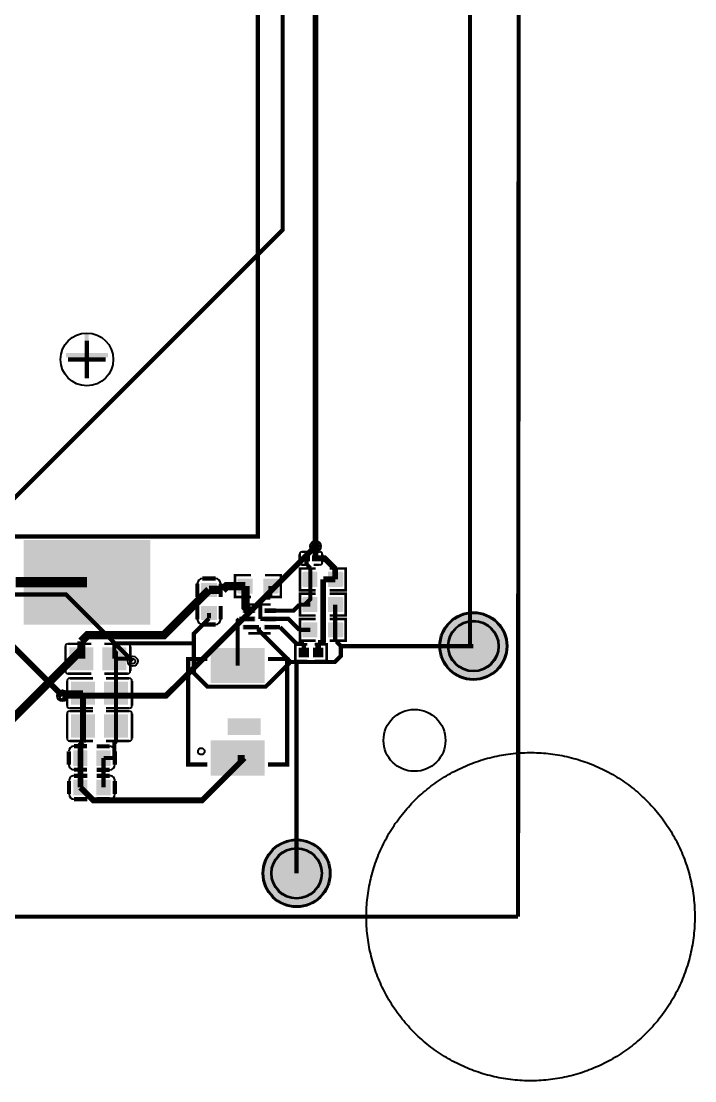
# Model space of a CAD drawing. Header units: millimetres. Extents: x -10 to 89, y -3 to 137.
# Drawn here: x 48.4 to 89.2, y -3.1 to 61.1 of the extents above; entities that cross this region are included whole.
import ezdxf

# ---------------------------------------------------------------- set-up
doc = ezdxf.new("R2010")
doc.units = ezdxf.units.MM
for name, color, linetype, true_color in [('BoardOutLine', 7, 'Continuous', 0xff00ff), ('BottomLayer', 7, 'Continuous', 0x0000ff), ('BottomSolderMaskLayer', 7, 'Continuous', 0xaa00ff), ('Document', 7, 'Continuous', 0xffffff), ('Hole', 7, 'Continuous', 0x222222), ('Multi-Layer', 7, 'Continuous', 0xc0c0c0), ('TopLayer', 7, 'Continuous', 0xff0000), ('TopPasteMaskLayer', 7, 'Continuous', 0x808080), ('TopSilkLayer', 7, 'Continuous', 0xffcc00), ('TopSolderMaskLayer', 7, 'Continuous', 0x800080)]:
    doc.layers.add(name, color=color, linetype=linetype, true_color=true_color)

msp = doc.modelspace()

# ---------------------------------------------------------------- hatches: boundary and pattern name
at = {"layer": 'BottomSolderMaskLayer'}
for points in [[(73.726, 23.256, 1), (77.846, 23.256, 1)], [(63.016, 9.486, 1), (67.136, 9.486, 1)]]:
    msp.add_hatch(color=256, dxfattribs=at).paths.add_polyline_path(points)
at = {"layer": 'Document'}
for points in [[(52.239, 39.611), (52.493, 39.611), (52.493, 42.151), (52.239, 42.151)], [(51.117, 41.015), (51.117, 40.761), (53.657, 40.761), (53.657, 41.015)], [(62.906, 18.878), (60.906, 18.878), (60.906, 17.878), (62.906, 17.878)]]:
    msp.add_hatch(color=256, dxfattribs=at).paths.add_polyline_path(points)
at = {"layer": 'TopLayer'}
for points in [[(56.187, 24.589), (48.567, 24.589), (48.567, 29.669), (56.187, 29.669)], [(65.859, 28.737), (65.859, 28.413), (65.49, 28.413), (65.49, 28.737)], [(66.039, 28.737), (66.039, 28.413), (66.407, 28.413), (66.407, 28.737)], [(66.313, 27.732), (66.313, 26.868), (65.506, 26.868), (65.506, 27.732)], [(67.013, 27.732), (67.013, 26.868), (67.819, 26.868), (67.819, 27.732)], [(60.222, 27.059), (60.222, 26.259), (59.322, 26.259), (59.322, 27.059)], [(62.386, 26.46), (62.386, 27.324), (61.579, 27.324), (61.579, 26.46)], [(63.086, 26.46), (63.086, 27.324), (63.892, 27.324), (63.892, 26.46)], [(66.313, 25.338), (66.313, 26.202), (65.506, 26.202), (65.506, 25.338)], [(67.013, 25.338), (67.013, 26.202), (67.819, 26.202), (67.819, 25.338)], [(60.222, 25.659), (60.222, 24.859), (59.322, 24.859), (59.322, 25.659)], [(62.538, 25.543), (62.538, 25.263), (61.858, 25.263), (61.858, 25.543)], [(62.538, 25.043), (62.538, 24.763), (61.858, 24.763), (61.858, 25.043)], [(63.818, 25.543), (63.818, 25.263), (63.138, 25.263), (63.138, 25.543)], [(63.818, 25.043), (63.818, 24.763), (63.138, 24.763), (63.138, 25.043)], [(62.538, 24.543), (62.538, 24.263), (61.858, 24.263), (61.858, 24.543)], [(63.818, 24.543), (63.818, 24.263), (63.138, 24.263), (63.138, 24.543)], [(66.313, 23.808), (66.313, 24.672), (65.506, 24.672), (65.506, 23.808)], [(67.013, 23.808), (67.013, 24.672), (67.819, 24.672), (67.819, 23.808)], [(52.745, 21.816), (52.745, 23.166), (51.335, 23.166), (51.335, 21.816)], [(53.335, 21.816), (53.335, 23.166), (54.745, 23.166), (54.745, 21.816)], [(63.106, 23.128), (63.106, 21.028), (59.906, 21.028), (59.906, 23.128)], [(65.233, 23.133), (65.799, 23.133), (65.799, 22.593), (65.233, 22.593)], [(66.099, 23.133), (66.664, 23.133), (66.664, 22.593), (66.099, 22.593)], [(52.847, 19.725), (52.847, 21.075), (51.437, 21.075), (51.437, 19.725)], [(53.437, 19.725), (53.437, 21.075), (54.847, 21.075), (54.847, 19.725)], [(52.847, 17.736), (52.847, 19.086), (51.437, 19.086), (51.437, 17.736)], [(53.437, 17.736), (53.437, 19.086), (54.847, 19.086), (54.847, 17.736)], [(63.106, 17.528), (63.106, 15.428), (59.906, 15.428), (59.906, 17.528)], [(51.583, 16.923), (52.383, 16.923), (52.383, 16.023), (51.583, 16.023)], [(52.983, 16.923), (53.783, 16.923), (53.783, 16.023), (52.983, 16.023)], [(51.583, 15.138), (52.383, 15.138), (52.383, 14.238), (51.583, 14.238)], [(52.983, 15.138), (53.783, 15.138), (53.783, 14.238), (52.983, 14.238)]]:
    msp.add_hatch(color=256, dxfattribs=at).paths.add_polyline_path(points)
at = {"layer": 'TopPasteMaskLayer'}
for points in [[(56.187, 24.589), (48.567, 24.589), (48.567, 29.669), (56.187, 29.669)], [(65.868, 28.713), (65.868, 28.437), (65.844, 28.413), (65.514, 28.413), (65.49, 28.437), (65.49, 28.713), (65.514, 28.737), (65.844, 28.737)], [(66.03, 28.713), (66.03, 28.437), (66.054, 28.413), (66.383, 28.413), (66.407, 28.437), (66.407, 28.713), (66.383, 28.737), (66.054, 28.737)], [(65.468, 26.85), (66.268, 26.85), (66.318, 26.9), (66.318, 27.128), (65.948, 27.128), (65.948, 27.458), (66.318, 27.458), (66.318, 27.7), (66.268, 27.75), (65.468, 27.75), (65.418, 27.7), (65.418, 26.9)], [(67.858, 27.75), (67.058, 27.75), (67.008, 27.7), (67.008, 27.472), (67.378, 27.472), (67.378, 27.142), (67.008, 27.142), (67.008, 26.9), (67.058, 26.85), (67.858, 26.85), (67.908, 26.9), (67.908, 27.7)], [(60.222, 27.059), (60.222, 26.259), (59.322, 26.259), (59.322, 27.059)], [(61.541, 26.442), (62.341, 26.442), (62.391, 26.492), (62.391, 26.72), (62.021, 26.72), (62.021, 27.05), (62.391, 27.05), (62.391, 27.292), (62.341, 27.342), (61.541, 27.342), (61.491, 27.292), (61.491, 26.492)], [(63.931, 27.342), (63.131, 27.342), (63.081, 27.292), (63.081, 27.064), (63.451, 27.064), (63.451, 26.734), (63.081, 26.734), (63.081, 26.492), (63.131, 26.442), (63.931, 26.442), (63.981, 26.492), (63.981, 27.292)], [(65.468, 25.32), (66.268, 25.32), (66.318, 25.37), (66.318, 25.598), (65.948, 25.598), (65.948, 25.928), (66.318, 25.928), (66.318, 26.17), (66.268, 26.22), (65.468, 26.22), (65.418, 26.17), (65.418, 25.37)], [(67.858, 26.22), (67.058, 26.22), (67.008, 26.17), (67.008, 25.942), (67.378, 25.942), (67.378, 25.612), (67.008, 25.612), (67.008, 25.37), (67.058, 25.32), (67.858, 25.32), (67.908, 25.37), (67.908, 26.17)], [(60.222, 25.659), (60.222, 24.859), (59.322, 24.859), (59.322, 25.659)], [(62.538, 25.543), (62.538, 25.263), (61.858, 25.263), (61.858, 25.543)], [(62.538, 25.043), (62.538, 24.763), (61.858, 24.763), (61.858, 25.043)], [(63.818, 25.543), (63.818, 25.263), (63.138, 25.263), (63.138, 25.543)], [(63.818, 25.043), (63.818, 24.763), (63.138, 24.763), (63.138, 25.043)], [(62.538, 24.543), (62.538, 24.263), (61.858, 24.263), (61.858, 24.543)], [(63.818, 24.543), (63.818, 24.263), (63.138, 24.263), (63.138, 24.543)], [(65.468, 23.79), (66.268, 23.79), (66.318, 23.84), (66.318, 24.068), (65.948, 24.068), (65.948, 24.398), (66.318, 24.398), (66.318, 24.64), (66.268, 24.69), (65.468, 24.69), (65.418, 24.64), (65.418, 23.84)], [(67.858, 24.69), (67.058, 24.69), (67.008, 24.64), (67.008, 24.412), (67.378, 24.412), (67.378, 24.082), (67.008, 24.082), (67.008, 23.84), (67.058, 23.79), (67.858, 23.79), (67.908, 23.84), (67.908, 24.64)], [(51.335, 21.851), (51.335, 23.131), (51.385, 23.181), (52.535, 23.181), (52.585, 23.131), (52.59, 22.721), (52.14, 22.721), (52.14, 22.271), (52.58, 22.271), (52.585, 21.851), (52.535, 21.801), (51.385, 21.801)], [(54.745, 23.131), (54.745, 21.851), (54.695, 21.801), (53.545, 21.801), (53.495, 21.851), (53.49, 22.261), (53.94, 22.261), (53.94, 22.711), (53.5, 22.711), (53.495, 23.131), (53.545, 23.181), (54.695, 23.181)], [(63.106, 23.128), (63.106, 21.028), (59.906, 21.028), (59.906, 23.128)], [(65.233, 23.133), (65.799, 23.133), (65.799, 22.593), (65.233, 22.593)], [(65.814, 22.633), (65.814, 23.093), (65.774, 23.133), (65.273, 23.133), (65.233, 23.093), (65.233, 22.633), (65.273, 22.593), (65.774, 22.593), (65.814, 22.633)], [(66.084, 22.633), (66.084, 23.093), (66.124, 23.133), (66.624, 23.133), (66.664, 23.093), (66.664, 22.633), (66.624, 22.593), (66.124, 22.593), (66.084, 22.633)], [(66.099, 23.133), (66.664, 23.133), (66.664, 22.593), (66.099, 22.593)], [(51.437, 19.76), (51.437, 21.04), (51.487, 21.09), (52.637, 21.09), (52.687, 21.04), (52.692, 20.63), (52.242, 20.63), (52.242, 20.18), (52.682, 20.18), (52.687, 19.76), (52.637, 19.71), (51.487, 19.71)], [(54.847, 21.04), (54.847, 19.76), (54.797, 19.71), (53.647, 19.71), (53.597, 19.76), (53.592, 20.17), (54.042, 20.17), (54.042, 20.62), (53.602, 20.62), (53.597, 21.04), (53.647, 21.09), (54.797, 21.09)], [(51.437, 17.771), (51.437, 19.051), (51.487, 19.101), (52.637, 19.101), (52.687, 19.051), (52.692, 18.641), (52.242, 18.641), (52.242, 18.191), (52.682, 18.191), (52.687, 17.771), (52.637, 17.721), (51.487, 17.721)], [(54.847, 19.051), (54.847, 17.771), (54.797, 17.721), (53.647, 17.721), (53.597, 17.771), (53.592, 18.181), (54.042, 18.181), (54.042, 18.631), (53.602, 18.631), (53.597, 19.051), (53.647, 19.101), (54.797, 19.101)], [(63.106, 17.528), (63.106, 15.428), (59.906, 15.428), (59.906, 17.528)], [(51.583, 16.923), (52.383, 16.923), (52.383, 16.023), (51.583, 16.023)], [(52.983, 16.923), (53.783, 16.923), (53.783, 16.023), (52.983, 16.023)], [(51.583, 15.138), (52.383, 15.138), (52.383, 14.238), (51.583, 14.238)], [(52.983, 15.138), (53.783, 15.138), (53.783, 14.238), (52.983, 14.238)]]:
    msp.add_hatch(color=256, dxfattribs=at).paths.add_polyline_path(points)
at = {"layer": 'TopSilkLayer'}
msp.add_hatch(color=256, dxfattribs=at).paths.add_polyline_path([(62.906, 18.878), (60.906, 18.878), (60.906, 17.878), (62.906, 17.878)])
at = {"layer": 'TopSolderMaskLayer'}
for points in [[(56.212, 24.563), (48.542, 24.563), (48.542, 29.694), (56.212, 29.694)], [(65.884, 28.763), (65.884, 28.388), (65.465, 28.388), (65.465, 28.763)], [(66.013, 28.763), (66.013, 28.388), (66.432, 28.388), (66.432, 28.763)], [(66.338, 27.758), (66.338, 26.843), (65.481, 26.843), (65.481, 27.758)], [(66.987, 27.758), (66.987, 26.843), (67.845, 26.843), (67.845, 27.758)], [(60.251, 27.082), (60.251, 26.236), (59.293, 26.236), (59.293, 27.082)], [(62.411, 26.435), (62.411, 27.35), (61.554, 27.35), (61.554, 26.435)], [(63.06, 26.435), (63.06, 27.35), (63.918, 27.35), (63.918, 26.435)], [(66.338, 25.313), (66.338, 26.228), (65.481, 26.228), (65.481, 25.313)], [(66.987, 25.313), (66.987, 26.228), (67.845, 26.228), (67.845, 25.313)], [(60.251, 25.682), (60.251, 24.836), (59.293, 24.836), (59.293, 25.682)], [(62.599, 25.554), (62.599, 25.253), (61.796, 25.253), (61.796, 25.554)], [(62.599, 25.054), (62.599, 24.753), (61.796, 24.753), (61.796, 25.054)], [(63.879, 25.554), (63.879, 25.253), (63.076, 25.253), (63.076, 25.554)], [(63.879, 25.054), (63.879, 24.753), (63.076, 24.753), (63.076, 25.054)], [(73.726, 23.256, 1), (77.846, 23.256, 1)], [(62.599, 24.554), (62.599, 24.253), (61.796, 24.253), (61.796, 24.554)], [(63.879, 24.554), (63.879, 24.253), (63.076, 24.253), (63.076, 24.554)], [(66.338, 23.783), (66.338, 24.698), (65.481, 24.698), (65.481, 23.783)], [(66.987, 23.783), (66.987, 24.698), (67.845, 24.698), (67.845, 23.783)], [(52.77, 21.791), (52.77, 23.191), (51.31, 23.191), (51.31, 21.791)], [(53.31, 21.791), (53.31, 23.191), (54.77, 23.191), (54.77, 21.791)], [(63.145, 23.145), (63.145, 21.011), (59.867, 21.011), (59.867, 23.145)], [(65.208, 23.159), (65.824, 23.159), (65.824, 22.568), (65.208, 22.568)], [(66.073, 23.159), (66.69, 23.159), (66.69, 22.568), (66.073, 22.568)], [(52.872, 19.7), (52.872, 21.1), (51.412, 21.1), (51.412, 19.7)], [(53.412, 19.7), (53.412, 21.1), (54.872, 21.1), (54.872, 19.7)], [(52.872, 17.711), (52.872, 19.111), (51.412, 19.111), (51.412, 17.711)], [(53.412, 17.711), (53.412, 19.111), (54.872, 19.111), (54.872, 17.711)], [(63.145, 17.545), (63.145, 15.411), (59.867, 15.411), (59.867, 17.545)], [(51.558, 16.948), (52.408, 16.948), (52.408, 15.998), (51.558, 15.998)], [(52.958, 16.948), (53.808, 16.948), (53.808, 15.998), (52.958, 15.998)], [(51.558, 15.163), (52.408, 15.163), (52.408, 14.213), (51.558, 14.213)], [(52.958, 15.163), (53.808, 15.163), (53.808, 14.213), (52.958, 14.213)], [(63.016, 9.486, 1), (67.136, 9.486, 1)]]:
    msp.add_hatch(color=256, dxfattribs=at).paths.add_polyline_path(points)

# ---------------------------------------------------------------- linework, layer by layer
at = {"layer": 'BoardOutLine', "const_width": 0.254}
for points in [[(78.486, 6.858), (0.254, 6.858), (0.102, 136.782)], [(78.591, 136.68), (78.486, 6.858)]]:
    msp.add_lwpolyline(points, dxfattribs=at)
at = {"layer": 'BottomLayer'}
for points, const_width in [([(50.897, 20.249), (57.169, 20.249), (66.223, 29.303)], 0.35), ([(35.868, 25.194), (37.058, 26.384), (51.106, 26.384), (55.152, 22.339)], 0.254), ([(43.488, 25.194), (45.952, 25.194), (50.897, 20.249)], 0.35)]:
    msp.add_lwpolyline(points, dxfattribs=dict(at, const_width=const_width))
at = {"layer": 'BottomSolderMaskLayer'}
for centre, radius in [((75.786, 23.256), 2.06), ((75.786, 23.256), 1.545), ((65.076, 9.486), 2.06), ((65.076, 9.486), 1.545)]:
    msp.add_circle(centre, radius, dxfattribs=at)
at = {"layer": 'Document'}
msp.add_circle((59.306, 16.878), 0.2, dxfattribs=at)
for centre in [(61.888, 25.853), (62.076, 25.411)]:
    msp.add_arc(centre, 0.0749, 359.92543, 354.82977, dxfattribs=at)
at = {"layer": 'Hole'}
for centre, radius in [((66.223, 29.303), 0.225), ((55.152, 22.339), 0.153), ((50.897, 20.249), 0.225)]:
    msp.add_circle(centre, radius, dxfattribs=at)
at = {"layer": 'Multi-Layer'}
msp.add_lwpolyline([(69.304, 7.004), (69.307, 7.147), (69.312, 7.289), (69.32, 7.432), (69.329, 7.574), (69.34, 7.716), (69.353, 7.858), (69.369, 8), (69.386, 8.142), (69.406, 8.283), (69.427, 8.424), (69.451, 8.565), (69.476, 8.705), (69.504, 8.845), (69.533, 8.985), (69.565, 9.124), (69.598, 9.263), (69.634, 9.401), (69.671, 9.538), (69.71, 9.676), (69.752, 9.812), (69.795, 9.948), (69.841, 10.083), (69.888, 10.218), (69.937, 10.352), (69.988, 10.485), (70.041, 10.617), (70.096, 10.749), (70.153, 10.88), (70.211, 11.01), (70.272, 11.139), (70.334, 11.268), (70.398, 11.395), (70.464, 11.522), (70.532, 11.647), (70.602, 11.772), (70.673, 11.895), (70.746, 12.018), (70.821, 12.139), (70.898, 12.259), (70.976, 12.379), (71.056, 12.497), (71.138, 12.614), (71.221, 12.729), (71.306, 12.844), (71.393, 12.957), (71.481, 13.069), (71.571, 13.18), (71.663, 13.29), (71.756, 13.398), (71.85, 13.505), (71.946, 13.61), (72.044, 13.714), (72.143, 13.817), (72.244, 13.918), (72.346, 14.018), (72.449, 14.116), (72.554, 14.213), (72.66, 14.308), (72.767, 14.402), (72.876, 14.494), (72.987, 14.584), (73.098, 14.673), (73.211, 14.761), (73.325, 14.847), (73.44, 14.931), (73.556, 15.013), (73.674, 15.094), (73.793, 15.173), (73.913, 15.251), (74.033, 15.326), (74.155, 15.4), (74.279, 15.472), (74.403, 15.543), (74.528, 15.611), (74.654, 15.678), (74.781, 15.743), (74.909, 15.806), (75.037, 15.868), (75.167, 15.927), (75.298, 15.985), (75.429, 16.041), (75.561, 16.094), (75.694, 16.146), (75.828, 16.196), (75.962, 16.245), (76.097, 16.291), (76.233, 16.335), (76.369, 16.377), (76.506, 16.418), (76.643, 16.456), (76.781, 16.492), (76.919, 16.527), (77.058, 16.559), (77.198, 16.589), (77.338, 16.618), (77.478, 16.644), (77.618, 16.669), (77.759, 16.691), (77.9, 16.711), (78.042, 16.73), (78.184, 16.746), (78.326, 16.76), (78.468, 16.772), (78.61, 16.783), (78.752, 16.791), (78.895, 16.797), (79.038, 16.801), (79.18, 16.803), (79.323, 16.803), (79.466, 16.801), (79.608, 16.797), (79.751, 16.79), (79.893, 16.782), (80.035, 16.772), (80.178, 16.76), (80.319, 16.745), (80.461, 16.729), (80.603, 16.71), (80.744, 16.69), (80.885, 16.668), (81.025, 16.643), (81.165, 16.617), (81.305, 16.588), (81.445, 16.558), (81.584, 16.525), (81.722, 16.491), (81.86, 16.454), (81.997, 16.416), (82.134, 16.375), (82.27, 16.333), (82.406, 16.289), (82.541, 16.242), (82.675, 16.194), (82.809, 16.144), (82.942, 16.092), (83.074, 16.038), (83.205, 15.982), (83.335, 15.924), (83.465, 15.865), (83.594, 15.803), (83.722, 15.74), (83.849, 15.675), (83.975, 15.608), (84.1, 15.54), (84.224, 15.469), (84.347, 15.397), (84.469, 15.323), (84.59, 15.247), (84.709, 15.17), (84.828, 15.09), (84.946, 15.009), (85.062, 14.927), (85.177, 14.843), (85.291, 14.757), (85.404, 14.669), (85.515, 14.58), (85.625, 14.49), (85.734, 14.397), (85.841, 14.303), (85.948, 14.208), (86.052, 14.111), (86.156, 14.013), (86.258, 13.913), (86.358, 13.812), (86.457, 13.709), (86.555, 13.605), (86.651, 13.499), (86.745, 13.393), (86.838, 13.284), (86.93, 13.175), (87.019, 13.064), (87.108, 12.952), (87.194, 12.839), (87.279, 12.724), (87.363, 12.608), (87.444, 12.491), (87.524, 12.373), (87.602, 12.254), (87.679, 12.133), (87.754, 12.012), (87.827, 11.889), (87.898, 11.766), (87.968, 11.641), (88.035, 11.516), (88.101, 11.389), (88.165, 11.262), (88.228, 11.133), (88.288, 11.004), (88.347, 10.874), (88.403, 10.743), (88.458, 10.611), (88.511, 10.479), (88.562, 10.345), (88.611, 10.212), (88.658, 10.077), (88.703, 9.942), (88.747, 9.806), (88.788, 9.669), (88.827, 9.532), (88.865, 9.394), (88.9, 9.256), (88.933, 9.117), (88.965, 8.978), (88.994, 8.839), (89.022, 8.699), (89.047, 8.558), (89.07, 8.417), (89.092, 8.276), (89.111, 8.135), (89.128, 7.993), (89.144, 7.852), (89.157, 7.71), (89.168, 7.567), (89.177, 7.425), (89.184, 7.282), (89.189, 7.14), (89.192, 6.997), (89.193, 6.855), (89.192, 6.712), (89.189, 6.569), (89.184, 6.427), (89.177, 6.284), (89.168, 6.142), (89.156, 6), (89.143, 5.858), (89.128, 5.716), (89.11, 5.574), (89.091, 5.433), (89.069, 5.292), (89.046, 5.151), (89.02, 5.011), (88.993, 4.871), (88.963, 4.731), (88.932, 4.592), (88.898, 4.453), (88.863, 4.315), (88.825, 4.177), (88.786, 4.04), (88.745, 3.904), (88.701, 3.768), (88.656, 3.633), (88.609, 3.498), (88.559, 3.364), (88.508, 3.231), (88.455, 3.098), (88.401, 2.967), (88.344, 2.836), (88.285, 2.706), (88.225, 2.577), (88.162, 2.448), (88.098, 2.321), (88.032, 2.194), (87.964, 2.069), (87.895, 1.944), (87.823, 1.821), (87.75, 1.698), (87.675, 1.577), (87.599, 1.457), (87.52, 1.337), (87.44, 1.219), (87.359, 1.102), (87.275, 0.987), (87.19, 0.872), (87.103, 0.759), (87.015, 0.647), (86.925, 0.536), (86.834, 0.426), (86.741, 0.318), (86.646, 0.211), (86.55, 0.106), (86.452, 0.002), (86.353, -0.101), (86.253, -0.202), (86.151, -0.302), (86.047, -0.4), (85.943, -0.497), (85.836, -0.592), (85.729, -0.686), (85.62, -0.778), (85.51, -0.869), (85.398, -0.958), (85.286, -1.045), (85.172, -1.131), (85.056, -1.215), (84.94, -1.297), (84.822, -1.378), (84.704, -1.457), (84.584, -1.535), (84.463, -1.61), (84.341, -1.684), (84.218, -1.757), (84.094, -1.827), (83.969, -1.896), (83.843, -1.962), (83.716, -2.027), (83.588, -2.091), (83.459, -2.152), (83.329, -2.211), (83.199, -2.269), (83.067, -2.325), (82.935, -2.379), (82.802, -2.43), (82.669, -2.48), (82.534, -2.529), (82.399, -2.575), (82.264, -2.619), (82.128, -2.661), (81.991, -2.702), (81.853, -2.74), (81.715, -2.776), (81.577, -2.811), (81.438, -2.843), (81.299, -2.874), (81.159, -2.902), (81.019, -2.928), (80.878, -2.953), (80.737, -2.975), (80.596, -2.995), (80.454, -3.014), (80.313, -3.03), (80.171, -3.044), (80.029, -3.057), (79.886, -3.067), (79.744, -3.075), (79.601, -3.081), (79.459, -3.085), (79.316, -3.087), (79.173, -3.087), (79.031, -3.085), (78.888, -3.081), (78.746, -3.075), (78.603, -3.066), (78.461, -3.056), (78.319, -3.044), (78.177, -3.029), (78.035, -3.013), (77.894, -2.995), (77.753, -2.974), (77.612, -2.952), (77.471, -2.927), (77.331, -2.901), (77.191, -2.872), (77.052, -2.842), (76.913, -2.809), (76.774, -2.775), (76.636, -2.738), (76.499, -2.7), (76.362, -2.659), (76.226, -2.617), (76.09, -2.573), (75.955, -2.526), (75.821, -2.478), (75.688, -2.428), (75.555, -2.376), (75.423, -2.322), (75.291, -2.266), (75.161, -2.209), (75.031, -2.149), (74.903, -2.088), (74.775, -2.024), (74.648, -1.959), (74.522, -1.892), (74.397, -1.824), (74.273, -1.753), (74.15, -1.681), (74.028, -1.607), (73.907, -1.531), (73.787, -1.454), (73.668, -1.374), (73.551, -1.294), (73.434, -1.211), (73.319, -1.127), (73.205, -1.041), (73.093, -0.953), (72.981, -0.864), (72.871, -0.774), (72.762, -0.681), (72.655, -0.588), (72.549, -0.492), (72.444, -0.395), (72.341, -0.297), (72.239, -0.197), (72.138, -0.096), (72.039, 0.007), (71.942, 0.111), (71.846, 0.216), (71.751, 0.323), (71.658, 0.432), (71.567, 0.541), (71.477, 0.652), (71.389, 0.764), (71.302, 0.877), (71.217, 0.992), (71.134, 1.108), (71.052, 1.225), (70.972, 1.343), (70.894, 1.462), (70.817, 1.583), (70.743, 1.704), (70.67, 1.827), (70.598, 1.95), (70.529, 2.075), (70.461, 2.2), (70.395, 2.327), (70.331, 2.454), (70.269, 2.583), (70.208, 2.712), (70.15, 2.842), (70.093, 2.973), (70.038, 3.105), (69.986, 3.237), (69.935, 3.37), (69.885, 3.504), (69.838, 3.639), (69.793, 3.774), (69.75, 3.91), (69.709, 4.047), (69.669, 4.184), (69.632, 4.322), (69.596, 4.46), (69.563, 4.599), (69.532, 4.738), (69.502, 4.877), (69.475, 5.017), (69.449, 5.158), (69.426, 5.298), (69.405, 5.44), (69.385, 5.581), (69.368, 5.723), (69.353, 5.864), (69.34, 6.006), (69.328, 6.149), (69.319, 6.291), (69.312, 6.433), (69.307, 6.576), (69.304, 6.719), (69.303, 6.861), (69.304, 7.004)], close=True, dxfattribs=at)
for centre, radius in [((66.223, 29.303), 0.33), ((75.786, 23.256), 2), ((75.786, 23.256), 1.5), ((55.152, 22.339), 0.305), ((50.897, 20.249), 0.33), ((72.216, 17.544), 1.875), ((65.076, 9.486), 2), ((65.076, 9.486), 1.5)]:
    msp.add_circle(centre, radius, dxfattribs=at)
at = {"layer": 'TopLayer'}
for points, const_width in [([(66.223, 29.303), (66.223, 114.909), (66.211, 114.921)], 0.35), ([(64.232, 109.377), (64.232, 48.478), (40.948, 25.194)], 0.254), ([(75.582, 23.256), (75.582, 63.393)], 0.254), ([(66.223, 28.575), (66.223, 29.303)], 0.35), ([(65.674, 28.575), (65.674, 28.158)], 0.254), ([(65.909, 27.986), (65.737, 28.158), (65.674, 28.158)], 0.254), ([(67.416, 27.932), (66.773, 28.575), (66.223, 28.575)], 0.35), ([(65.909, 27.3), (65.909, 27.986)], 0.254), ([(67.416, 27.3), (67.416, 27.932)], 0.35), ([(52.377, 27.129), (48.057, 27.129)], 0.62), ([(60.599, 26.659), (60.833, 26.892), (61.982, 26.892)], 0.5), ([(62.158, 25.442), (61.982, 25.618), (61.982, 26.892)], 0.5), ([(63.489, 26.892), (63.489, 26.205)], 0.254), ([(65.581, 25.77), (65.909, 26.099), (65.909, 27.3)], 0.254), ([(66.687, 27.3), (66.687, 23.561), (66.585, 23.459), (66.381, 23.459)], 0.35), ([(67.416, 27.3), (66.687, 27.3)], 0.35), ([(52.04, 23.543), (52.414, 23.918), (57.031, 23.918), (59.772, 26.659)], 0.5), ([(59.772, 26.659), (60.599, 26.659)], 0.5), ([(62.883, 24.903), (62.883, 25.903), (63.186, 26.205), (63.489, 26.205)], 0.254), ([(62.067, 25.5), (62.106, 25.461)], 0.5), ([(63.478, 25.403), (64.885, 25.403), (65.252, 25.77)], 0.254), ([(65.581, 25.77), (65.252, 25.77)], 0.254), ([(65.909, 25.77), (65.581, 25.77)], 0.254), ([(67.416, 25.77), (67.416, 24.24)], 0.254), ([(58.854, 23.421), (58.854, 24.014), (59.772, 24.932)], 0.254), ([(59.772, 25.259), (59.772, 24.932)], 0.254), ([(61.506, 22.078), (61.506, 24.806), (61.603, 24.903)], 0.254), ([(62.198, 24.903), (61.603, 24.903)], 0.254), ([(62.198, 24.403), (62.792, 24.403)], 0.254), ([(62.792, 24.403), (62.792, 24.206), (64.603, 22.394)], 0.254), ([(63.18, 24.903), (62.883, 24.903)], 0.254), ([(63.18, 24.903), (63.478, 24.903)], 0.254), ([(63.478, 24.903), (64.588, 24.903), (65.252, 24.24)], 0.254), ([(63.478, 24.403), (64.072, 24.403)], 0.254), ([(64.072, 24.403), (65.088, 23.388), (65.516, 23.388)], 0.254), ([(52.04, 23.017), (52.04, 23.543)], 0.5), ([(65.909, 24.24), (65.252, 24.24)], 0.254), ([(67.416, 24.24), (67.416, 23.554)], 0.254), ([(52.04, 23.017), (43.353, 14.331), (22.542, 14.331)], 0.5), ([(52.04, 22.491), (52.04, 23.017)], 0.5), ([(54.04, 22.956), (54.04, 23.421)], 0.254), ([(58.854, 23.421), (54.04, 23.421)], 0.254), ([(64.603, 22.394), (64.603, 22.195), (63.207, 20.799), (59.677, 20.799), (58.854, 21.621), (58.854, 23.421)], 0.254), ([(65.076, 22.296), (67.399, 22.296), (67.754, 22.652), (67.754, 23.256)], 0.254), ([(65.516, 22.863), (65.516, 23.388)], 0.254), ([(66.381, 22.863), (66.381, 23.459)], 0.35), ([(67.416, 23.554), (67.457, 23.554), (67.754, 23.256)], 0.254), ([(67.754, 23.256), (75.582, 23.256)], 0.254), ([(75.582, 23.256), (75.786, 23.256)], 0.254), ([(54.04, 22.491), (54.04, 22.956)], 0.254), ([(54.04, 22.956), (54.142, 22.854), (54.142, 20.4)], 0.254), ([(54.04, 22.491), (54.999, 22.491)], 0.254), ([(55.152, 22.339), (54.999, 22.491)], 0.254), ([(64.603, 22.394), (64.702, 22.296), (65.076, 22.296)], 0.254), ([(65.076, 22.296), (65.076, 9.486)], 0.254), ([(50.897, 20.249), (50.96, 20.249), (51.111, 20.4)], 0.35), ([(52.142, 20.4), (51.111, 20.4)], 0.35), ([(52.142, 18.411), (52.142, 20.4)], 0.35), ([(54.142, 18.411), (54.142, 20.4)], 0.254), ([(52.142, 17.911), (52.142, 18.411)], 0.35), ([(52.142, 17.911), (52.142, 17.41)], 0.35), ([(54.142, 17.946), (54.142, 18.411)], 0.254), ([(54.142, 17.946), (54.142, 17.482)], 0.254), ([(51.983, 16.473), (51.983, 17.251), (52.142, 17.41)], 0.35), ([(54.037, 16.473), (54.037, 17.377), (54.142, 17.482)], 0.254), ([(61.922, 16.478), (59.356, 13.912), (52.759, 13.912), (51.983, 14.688)], 0.35), ([(51.983, 14.688), (51.983, 16.473)], 0.35), ([(53.383, 16.473), (53.383, 14.688)], 0.254), ([(53.383, 16.473), (54.037, 16.473)], 0.254), ([(61.506, 16.478), (61.922, 16.478)], 0.35)]:
    msp.add_lwpolyline(points, dxfattribs=dict(at, const_width=const_width))
at = {"layer": 'TopSilkLayer', "const_width": 0.254}
msp.add_lwpolyline([(62.728, 29.897), (42.026, 29.897), (42.026, 106.987), (62.728, 106.987), (62.728, 29.897)], close=True, dxfattribs=at)
at = {"layer": 'TopSilkLayer'}
for points, const_width in [([(52.377, 39.486), (52.377, 41.772)], 0.254), ([(51.234, 40.629), (53.52, 40.629)], 0.254), ([(65.782, 28.966), (65.414, 28.966)], 0.152), ([(66.115, 28.966), (66.483, 28.966)], 0.152), ([(65.262, 28.813), (65.262, 28.337)], 0.152), ([(65.414, 28.185), (65.782, 28.185)], 0.152), ([(66.483, 28.185), (66.115, 28.185)], 0.152), ([(66.636, 28.813), (66.636, 28.337)], 0.152), ([(62.309, 26.231), (61.351, 26.231), (61.351, 27.553), (62.309, 27.553)], 0.152), ([(63.162, 26.231), (64.121, 26.231), (64.121, 27.553), (63.162, 27.553)], 0.152), ([(66.236, 27.961), (65.278, 27.961), (65.278, 26.639), (66.236, 26.639)], 0.152), ([(67.089, 27.961), (68.048, 27.961), (68.048, 26.639), (67.089, 26.639)], 0.152), ([(59.062, 26.239), (59.062, 27.039)], 0.254), ([(59.372, 27.349), (60.172, 27.349)], 0.254), ([(60.482, 26.239), (60.482, 27.039)], 0.254), ([(66.236, 25.109), (65.278, 25.109), (65.278, 26.431), (66.236, 26.431)], 0.152), ([(67.089, 25.109), (68.048, 25.109), (68.048, 26.431), (67.089, 26.431)], 0.152), ([(59.062, 25.679), (59.062, 24.879)], 0.254), ([(60.482, 25.679), (60.482, 24.879)], 0.254), ([(62.161, 25.779), (63.514, 25.779)], 0.152), ([(60.172, 24.569), (59.372, 24.569)], 0.254), ([(66.236, 23.58), (65.278, 23.58), (65.278, 24.901), (66.236, 24.901)], 0.152), ([(67.089, 23.58), (68.048, 23.58), (68.048, 24.901), (67.089, 24.901)], 0.152), ([(62.161, 24.027), (63.514, 24.027)], 0.152), ([(51.076, 21.74), (51.076, 23.242)], 0.152), ([(51.229, 23.395), (52.639, 23.395)], 0.152), ([(54.851, 23.395), (53.441, 23.395)], 0.152), ([(55.004, 21.74), (55.004, 23.242)], 0.152), ([(65.722, 22.365), (65.004, 22.365), (65.004, 23.362), (65.722, 23.362)], 0.152), ([(66.175, 22.365), (66.893, 22.365), (66.893, 23.362), (66.175, 23.362)], 0.152), ([(59.675, 16.078), (58.506, 16.078), (58.506, 22.478), (59.675, 22.478)], 0.254), ([(63.337, 22.478), (63.406, 22.478)], 0.254), ([(63.337, 22.478), (64.506, 22.478), (64.506, 16.078), (63.337, 16.078)], 0.254), ([(51.178, 19.649), (51.178, 21.151)], 0.152), ([(52.639, 21.587), (51.229, 21.587)], 0.152), ([(51.331, 21.304), (52.741, 21.304)], 0.152), ([(53.441, 21.587), (54.851, 21.587)], 0.152), ([(54.953, 21.304), (53.543, 21.304)], 0.152), ([(55.106, 19.649), (55.106, 21.151)], 0.152), ([(52.741, 19.496), (51.331, 19.496)], 0.152), ([(51.331, 19.315), (52.741, 19.315)], 0.152), ([(53.543, 19.496), (54.953, 19.496)], 0.152), ([(54.953, 19.315), (53.543, 19.315)], 0.152), ([(51.178, 17.66), (51.178, 19.162)], 0.152), ([(55.106, 17.66), (55.106, 19.162)], 0.152), ([(52.741, 17.507), (51.331, 17.507)], 0.152), ([(53.543, 17.507), (54.953, 17.507)], 0.152), ([(51.278, 16.879), (51.278, 16.079)], 0.254), ([(52.387, 17.188), (51.587, 17.188)], 0.254), ([(52.963, 17.183), (53.763, 17.183)], 0.254), ([(54.073, 16.873), (54.073, 16.073)], 0.254), ([(52.387, 15.769), (51.587, 15.769)], 0.254), ([(52.403, 15.398), (51.603, 15.398)], 0.254), ([(52.963, 15.763), (53.763, 15.763)], 0.254), ([(52.963, 15.398), (53.763, 15.398)], 0.254), ([(51.293, 14.288), (51.293, 15.088)], 0.254), ([(54.073, 15.088), (54.073, 14.288)], 0.254), ([(52.403, 13.978), (51.603, 13.978)], 0.254), ([(52.963, 13.978), (53.763, 13.978)], 0.254)]:
    msp.add_lwpolyline(points, dxfattribs=dict(at, const_width=const_width))
for centre, radius in [((52.377, 40.629), 1.6), ((59.306, 16.878), 0.2)]:
    msp.add_circle(centre, radius, dxfattribs=at)
for centre, radius, start, end in [((65.414, 28.813), 0.152, 90, 180), ((66.483, 28.813), 0.152, 0, 90), ((65.414, 28.337), 0.152, 180, 270), ((66.483, 28.337), 0.152, 270, 0), ((59.372, 27.039), 0.31, 90, 179.9953), ((60.172, 27.039), 0.31, 0, 90), ((61.888, 25.853), 0.0749, 359.92543, 354.82977), ((59.372, 24.879), 0.31, 180, 270), ((60.172, 24.879), 0.31, 270, 0), ((51.229, 23.242), 0.152, 90, 180), ((54.851, 23.242), 0.152, 0, 90), ((51.229, 21.74), 0.152, 180, 270), ((51.331, 21.151), 0.152, 90, 180), ((54.851, 21.74), 0.152, 270, 360), ((54.953, 21.151), 0.152, 0, 90), ((51.331, 19.649), 0.152, 180, 270), ((51.331, 19.162), 0.152, 90, 180), ((54.953, 19.649), 0.152, 270, 360), ((54.953, 19.162), 0.152, 0, 90), ((51.331, 17.66), 0.152, 180, 270), ((54.953, 17.66), 0.152, 270, 0), ((51.587, 16.879), 0.31, 90, 180), ((53.763, 16.873), 0.31, 359.9953, 90), ((51.587, 16.079), 0.31, 179.9953, 270), ((53.763, 16.073), 0.31, 270, 0), ((51.603, 15.088), 0.31, 90, 180.00939), ((53.763, 15.088), 0.31, 359.9953, 90), ((51.603, 14.288), 0.31, 180, 270), ((53.763, 14.288), 0.31, 270, 0)]:
    msp.add_arc(centre, radius, start, end, dxfattribs=at)
at = {"layer": 'TopSolderMaskLayer'}
for centre, radius in [((75.786, 23.256), 2.06), ((75.786, 23.256), 1.545), ((65.076, 9.486), 2.06), ((65.076, 9.486), 1.545)]:
    msp.add_circle(centre, radius, dxfattribs=at)

doc.saveas('drawing.dxf')
